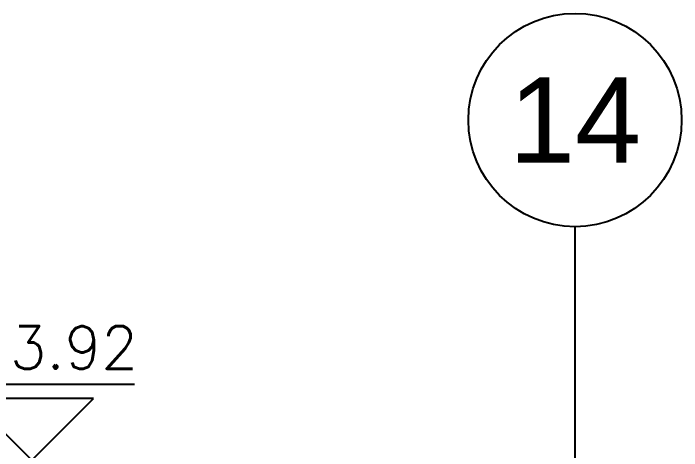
# Model space of a CAD drawing. Header units: millimetres. Extents: x 400392 to 401186, y 4543812 to 4544115.
# Drawn here: x 400875.918 to 400879.053, y 4544040.164 to 4544042.214 of the extents above; entities that cross this region are included whole.
import ezdxf
from ezdxf.enums import TextEntityAlignment as Align

# ---------------------------------------------------------------- set-up
doc = ezdxf.new("R2010")
doc.units = ezdxf.units.MM
doc.linetypes.add('AKS', pattern=[3, 2.5, -0.25, 0, -0.25])
doc.linetypes.add('CONTINU', pattern=[0])
for name, color, linetype in [('aks prota', 2, 'AKS'), ('caks prota', 4, 'Continuous'), ('kot prota', 4, 'Continuous'), ('PRT-CST-rc_level', 6, 'Continuous'), ('PRT-CST-rc_levermark', 4, 'Continuous'), ('taks prota', 7, 'Continuous')]:
    doc.layers.add(name, color=color, linetype=linetype)
doc.styles.add('OLCU', font='romanstw.shx')
doc.styles.add('TAKS', font='Arial Unicode.ttf')

# ---------------------------------------------------------------- blocks, each defined once
blk = doc.blocks.new('KOTK5')
at = {"layer": 'PRT-CST-rc_levermark'}
blk.add_line((216.7, 160), (-213.3, 160), dxfattribs=at)
blk.add_lwpolyline([(130, 130), (-130, 130), (0, 0)], close=True, dxfattribs=at)
at = {"layer": 'PRT-CST-rc_level', "style": 'OLCU'}
blk.add_attdef('000.00', text='', height=90, dxfattribs=at).set_placement((0, 193.1), align=Align.CENTER)
blk = doc.blocks.new('M-M Kesiti')
at = {"layer": 'aks prota', "ltscale": 10}
blk.add_line((401539.1711, 4543987.9784), (401539.1711, 4543997.6262), dxfattribs=at)
at = {"layer": 'caks prota', "ltscale": 0.05}
blk.add_circle((401539.1711, 4543998.1262), 0.5, dxfattribs=at)
at = {"layer": 'kot prota', "linetype": 'CONTINU', "ltscale": 0.1, "xscale": 0.002222222222222222, "yscale": 0.002222222222222222, "zscale": 0.002222222222222222}
blk.add_blockref('KOTK5', (401536.6231, 4543996.5311), dxfattribs=at).add_auto_attribs({'000.00': '+33.92'})
at = {"layer": 'taks prota', "style": 'TAKS'}
blk.add_text('14', height=0.4, dxfattribs=at).set_placement((401539.1711, 4543998.1262), align=Align.MIDDLE_CENTER)

msp = doc.modelspace()

# ---------------------------------------------------------------- block references
msp.add_blockref('M-M Kesiti', (-660.61839, 43.58755))

doc.saveas('drawing.dxf')
